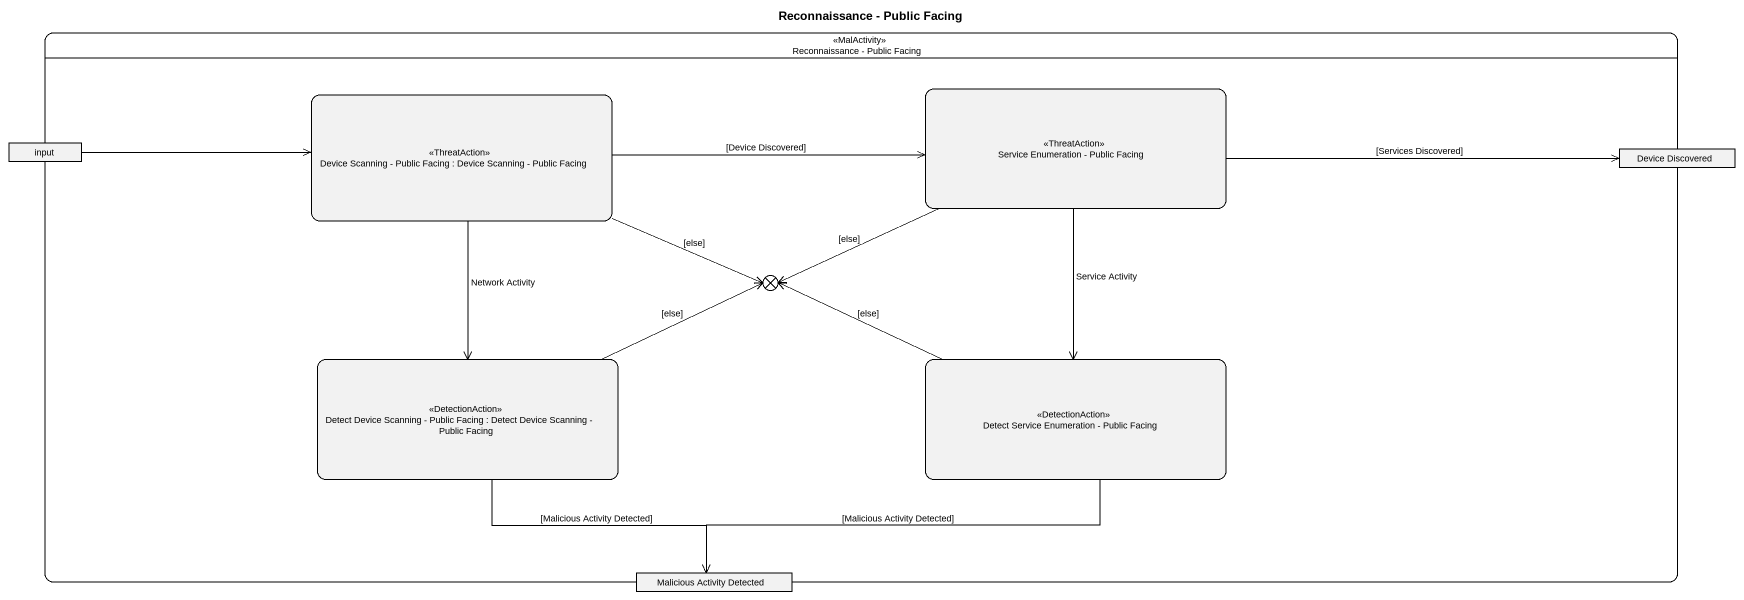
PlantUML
@startuml
title Reconnaissance - Public Facing
hide empty description
state "Reconnaissance - Public Facing" as Reconnaissance_Public_Facing <<MalActivity>> {
  state "Device Scanning - Public Facing : Device Scanning - Public Facing" as Device_Scanning_Public <<ThreatAction>>
  state "Service Enumeration - Public Facing" as Service_Enumeration_Public <<ThreatAction>>
  state input <<object>>
  state "Device Discovered" as Device_Discovered <<object>>
  state flowfinal1 <<end>>
  state "Detect Device Scanning - Public Facing : Detect Device Scanning - Public Facing" as Detect_Device_Scanning <<DetectionAction>>
  state "Detect Service Enumeration - Public Facing" as Detect_Service_Enumeration <<DetectionAction>>
  state "Malicious Activity Detected" as Malicious_Activity_Detected <<object>>
}
Device_Scanning_Public -right-> Service_Enumeration_Public : [Device Discovered]
Device_Scanning_Public -right-> flowfinal1 : [else]
Device_Scanning_Public --> Detect_Device_Scanning : Network Activity
Service_Enumeration_Public -right-> Device_Discovered : [Services Discovered]
Service_Enumeration_Public -left-> flowfinal1 : [else]
Service_Enumeration_Public --> Detect_Service_Enumeration : Service Activity
input -right-> Device_Scanning_Public
Detect_Device_Scanning -right-> flowfinal1 : [else]
Detect_Device_Scanning --> Malicious_Activity_Detected : [Malicious Activity Detected]
Detect_Service_Enumeration -left-> flowfinal1 : [else]
Detect_Service_Enumeration -left-> Malicious_Activity_Detected : [Malicious Activity Detected]
@enduml
